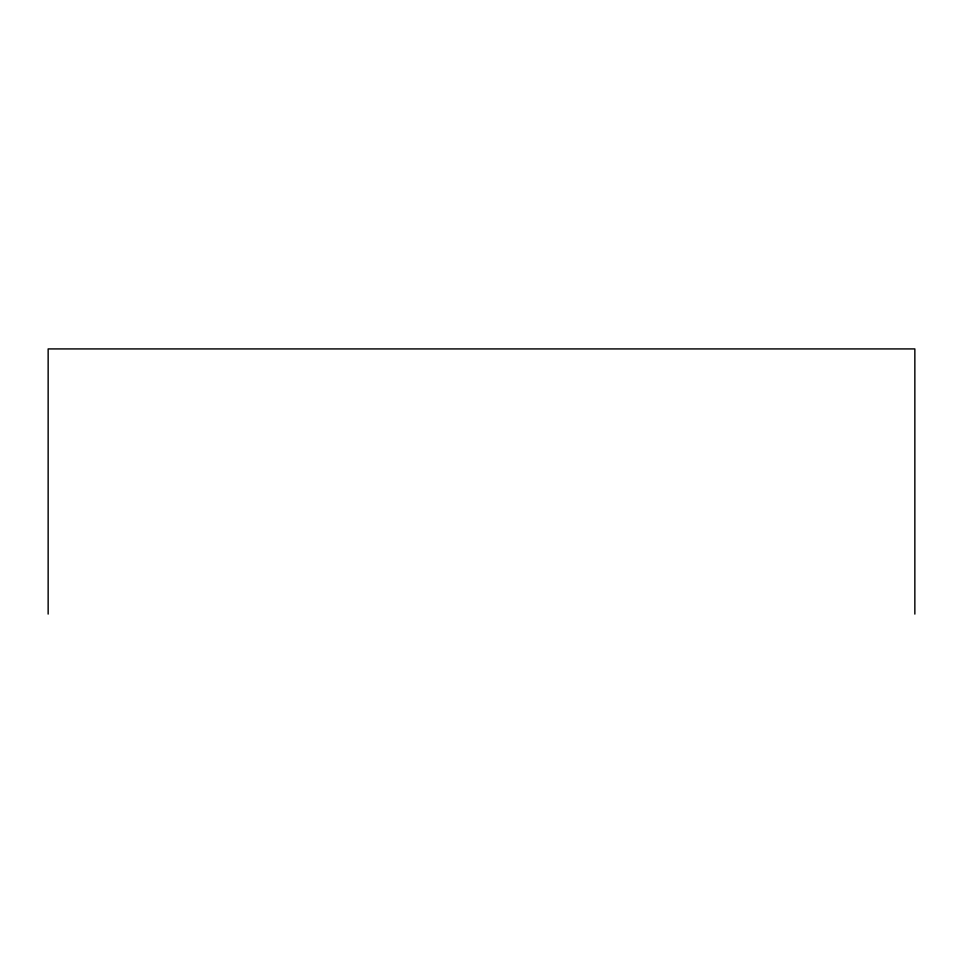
<?xml version="1.0" encoding="UTF-8"?>
<svg xmlns="http://www.w3.org/2000/svg" width="963" height="963" viewBox="0 0 963 963"><rect width="100%" height="100%" fill="white"/><g stroke="black" fill="none" stroke-linecap="round" stroke-linejoin="round"><path stroke-width="1.44" d="M914.85 614.081L914.85 348.919L48.15 348.919L48.15 614.081"/></g></svg>
